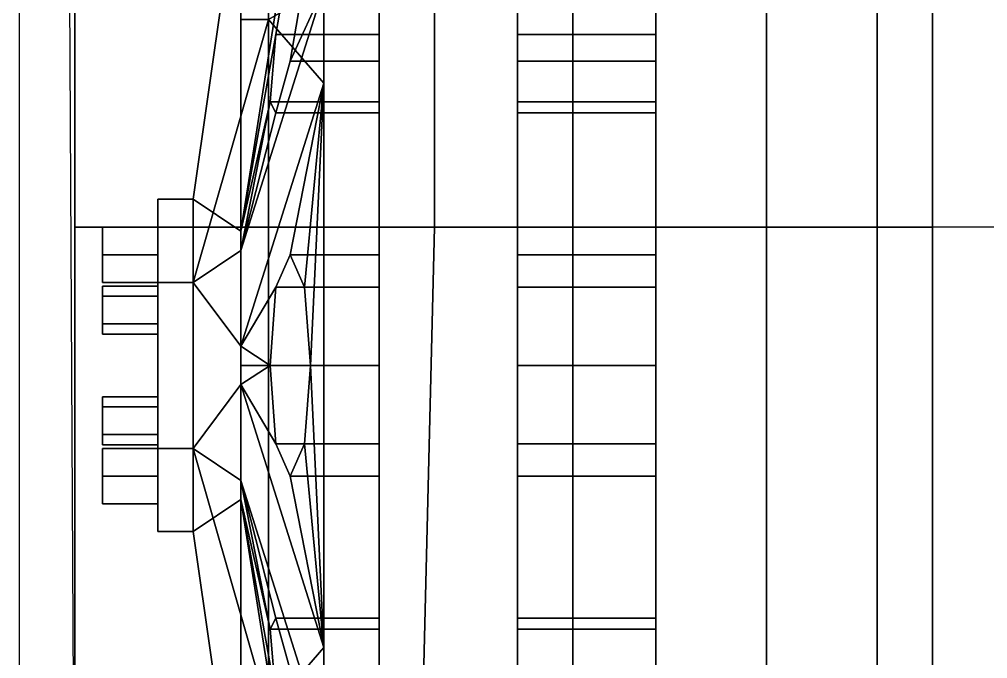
# Model space of a CAD drawing. Header units: millimetres. Extents: x -1 to 3, y -3 to 11.3.
# Drawn here: x -1.01 to -0.6601, y -2.1859 to -1.955 of the extents above; entities that cross this region are included whole.
import ezdxf

# ---------------------------------------------------------------- set-up
doc = ezdxf.new("R2010")
doc.units = ezdxf.units.MM
for name, color, linetype in [('hansa_tent', 3, 'Continuous'), ('mudguards2', 6, 'Continuous'), ('tent', 3, 'Continuous'), ('tracks', 3, 'Continuous'), ('wheels_inner', 2, 'Continuous')]:
    doc.layers.add(name, color=color, linetype=linetype)

msp = doc.modelspace()

# ---------------------------------------------------------------- linework, layer by layer
for points in [[(-0.9, 0.03, 0.78), (-0.9, -2.65, 0.78), (-0.9, -2.65, 1.7), (-0.9, 0.03, 1.7)], [(-0.7, -1.16, 1.7), (-0.9, 0.03, 1.7), (-0.9, -2.65, 1.7), (-0.7, -2.72, 1.7)], [(-0.29, -1.16, 1.34), (-0.7, -1.16, 1.34), (-0.7, -2.72, 1.34), (-0.29, -2.72, 1.34)], [(-0.7, -1.16, 1.34), (-0.7, -1.16, 1.7), (-0.7, -2.72, 1.7), (-0.7, -2.72, 1.34)]]:
    msp.add_3dface(points)
at = {"layer": 'hansa_tent'}
for points in [[(-0.86, -1.66, 2.09), (-0.86, -2.03, 2.09), (-0.86, -2.03, 1.7), (-0.86, -1.66, 1.7)], [(-0.81, -1.66, 2.17), (-0.81, -2.03, 2.17), (-0.86, -2.03, 2.09), (-0.86, -1.66, 2.09)], [(-0.74, -1.66, 2.19), (-0.74, -2.03, 2.19), (-0.81, -2.03, 2.17), (-0.81, -1.66, 2.17)], [(0.74, -1.66, 2.19), (0.74, -2.03, 2.19), (-0.74, -2.03, 2.19), (-0.74, -1.66, 2.19)], [(-0.87, -2.44, 2.11), (-0.86, -2.03, 2.09), (-0.86, -2.03, 1.7), (-0.87, -2.44, 1.7)], [(-0.81, -2.44, 2.2), (-0.81, -2.03, 2.17), (-0.86, -2.03, 2.09), (-0.87, -2.44, 2.11)], [(-0.74, -2.44, 2.23), (-0.74, -2.03, 2.19), (-0.81, -2.03, 2.17), (-0.81, -2.44, 2.2)], [(0.74, -2.44, 2.23), (0.74, -2.03, 2.19), (-0.74, -2.03, 2.19), (-0.74, -2.44, 2.23)]]:
    msp.add_3dface(points, dxfattribs=at)
at = {"layer": 'mudguards2'}
for points in [[(-0.99, 0.96, 0.91), (-1.01, 1.46, 1), (-0.99, -2.31, 1), (-0.99, -2.31, 0.91)], [(-1.01, 0.03, 1), (-0.9, 0.03, 1), (-0.9, -2.31, 1), (-1.01, -2.31, 1)]]:
    msp.add_3dface(points, dxfattribs=at)
at = {"layer": 'tent'}
for points in [[(-0.81, -1.66, 2.17), (-0.81, -2.03, 2.17), (-0.86, -2.03, 2.09), (-0.86, -1.66, 2.09)], [(-0.86, -1.66, 2.09), (-0.86, -2.03, 2.09), (-0.86, -2.03, 1.7), (-0.86, -1.66, 1.7)], [(-0.74, -1.66, 2.19), (-0.74, -2.03, 2.19), (-0.81, -2.03, 2.17), (-0.81, -1.66, 2.17)], [(0.74, -1.66, 2.19), (0.74, -2.03, 2.19), (-0.74, -2.03, 2.19), (-0.74, -1.66, 2.19)], [(-0.81, -2.44, 2.2), (-0.81, -2.03, 2.17), (-0.86, -2.03, 2.09), (-0.87, -2.44, 2.11)], [(-0.87, -2.44, 2.11), (-0.86, -2.03, 2.09), (-0.86, -2.03, 1.7), (-0.87, -2.44, 1.7)], [(-0.74, -2.44, 2.23), (-0.74, -2.03, 2.19), (-0.81, -2.03, 2.17), (-0.81, -2.44, 2.2)], [(0.74, -2.44, 2.23), (0.74, -2.03, 2.19), (-0.74, -2.03, 2.19), (-0.74, -2.44, 2.23)]]:
    msp.add_3dface(points, dxfattribs=at)
at = {"layer": 'tracks'}
for points in [[(-0.68, -2.03, 0.86), (-0.68, -0.85, 0.79), (-0.99, -0.85, 0.79), (-0.99, -2.03, 0.86)], [(-0.99, -2.03, 0.86), (-0.99, -0.85, 0.79), (-0.99, -0.85, 0.7), (-0.99, -2.03, 0.77)], [(-0.99, -2.03, 0.77), (-0.99, -0.85, 0.7), (-0.68, -0.85, 0.7), (-0.68, -2.03, 0.77)], [(-0.68, -0.85, 0.7), (-0.68, -0.85, 0.79), (-0.68, -2.03, 0.86), (-0.68, -2.03, 0.77)], [(-0.68, -1.58), (-0.68, -2.03, 0.07), (-0.99, -2.03, 0.07), (-0.99, -1.58)], [(-0.99, -1.58), (-0.99, -2.03, 0.07), (-0.99, -2.03, 0.15), (-0.99, -1.58, 0.08)], [(-0.99, -1.58, 0.08), (-0.99, -2.03, 0.15), (-0.68, -2.03, 0.15), (-0.68, -1.58, 0.08)], [(-0.68, -2.03, 0.15), (-0.68, -2.03, 0.07), (-0.68, -1.58), (-0.68, -1.58, 0.08)], [(-0.68, -2.03, 0.07), (-0.68, -2.3, 0.18), (-0.99, -2.3, 0.18), (-0.99, -2.03, 0.07)], [(-0.99, -2.03, 0.07), (-0.99, -2.3, 0.18), (-0.99, -2.25, 0.24), (-0.99, -2.03, 0.15)], [(-0.99, -2.03, 0.15), (-0.99, -2.25, 0.24), (-0.68, -2.25, 0.24), (-0.68, -2.03, 0.15)], [(-0.68, -2.29, 0.74), (-0.68, -2.03, 0.86), (-0.99, -2.03, 0.86), (-0.99, -2.29, 0.74)], [(-0.99, -2.29, 0.74), (-0.99, -2.03, 0.86), (-0.99, -2.03, 0.77), (-0.99, -2.25, 0.68)], [(-0.99, -2.25, 0.68), (-0.99, -2.03, 0.77), (-0.68, -2.03, 0.77), (-0.68, -2.25, 0.68)], [(-0.68, -2.25, 0.24), (-0.68, -2.3, 0.18), (-0.68, -2.03, 0.07), (-0.68, -2.03, 0.15)], [(-0.68, -2.03, 0.77), (-0.68, -2.03, 0.86), (-0.68, -2.29, 0.74), (-0.68, -2.25, 0.68)]]:
    msp.add_3dface(points, dxfattribs=at)
at = {"layer": 'wheels_inner'}
for points in [[(-0.93, -1.86787, 0.65213), (-0.93, -1.78, 0.44), (-0.93, -1.83, 0.44), (-0.93, -1.955, 0.65651)], [(-0.88, -2.19955, 0.47636), (-0.88, -2.19955, 0.47636), (-0.88, -1.78, 0.44), (-0.88, -1.96045, 0.47636)], [(-0.88, -2.38, 0.44), (-0.88, -2.38, 0.44), (-0.88, -1.78, 0.44), (-0.88, -2.19955, 0.47636)], [(-0.88, -1.78, 0.44), (-0.88, -1.78, 0.44), (-0.88, -2.38, 0.44), (-0.88, -1.96045, 0.40364)], [(-0.88, -1.9301, 0.48036), (-0.88, -1.96045, 0.47636), (-0.88, -1.78, 0.44)], [(-0.88, -1.78, 0.44), (-0.88, -1.78, 0.44), (-0.88, -1.96045, 0.40364), (-0.88, -1.9301, 0.39964)], [(-0.83, -2.19955, 0.40364), (-0.83, -2.19955, 0.40364), (-0.83, -1.78, 0.44), (-0.83, -1.96045, 0.40364)], [(-0.83, -2.38, 0.44), (-0.83, -2.38, 0.44), (-0.83, -1.78, 0.44), (-0.83, -2.19955, 0.40364)], [(-0.83, -1.78, 0.44), (-0.83, -1.78, 0.44), (-0.83, -2.38, 0.44), (-0.83, -1.96045, 0.47636)], [(-0.83, -1.9301, 0.39964), (-0.83, -1.96045, 0.40364), (-0.83, -1.78, 0.44)], [(-0.83, -1.78, 0.44), (-0.83, -1.78, 0.44), (-0.83, -1.96045, 0.47636), (-0.83, -1.9301, 0.48036)], [(-0.78, -1.78, 0.44), (-0.78, -1.78, 0.44), (-0.78, -2.38, 0.44), (-0.78, -1.96045, 0.40364)], [(-0.78, -2.38, 0.44), (-0.78, -2.38, 0.44), (-0.78, -1.78, 0.44), (-0.78, -2.19955, 0.47636)], [(-0.78, -2.19955, 0.47636), (-0.78, -2.19955, 0.47636), (-0.78, -1.78, 0.44), (-0.78, -1.96045, 0.47636)], [(-0.78, -1.78, 0.44), (-0.78, -1.78, 0.44), (-0.78, -1.96045, 0.40364), (-0.78, -1.9301, 0.39964)], [(-0.78, -1.9301, 0.48036), (-0.78, -1.96045, 0.47636), (-0.78, -1.78, 0.44)], [(-0.9, -1.84155, 0.46), (-0.92, -1.83, 0.44), (-0.94714, -2.02, 0.44), (-0.93, -2.03155, 0.46)], [(-0.92, -1.83, 0.44), (-0.9, -1.84155, 0.42), (-0.93, -2.03155, 0.42), (-0.94714, -2.02, 0.44)], [(-0.92, -1.955, 0.22349), (-0.92, -1.83, 0.44), (-0.93, -1.83, 0.44), (-0.93, -1.955, 0.22349)], [(-0.92, -1.83, 0.44), (-0.92, -1.955, 0.65651), (-0.93, -1.955, 0.65651), (-0.93, -1.83, 0.44)], [(-0.9, -1.94345, 0.24349), (-0.9, -1.84155, 0.42), (-0.92, -1.83, 0.44), (-0.92, -1.955, 0.22349)], [(-0.9, -1.84155, 0.46), (-0.9, -1.94345, 0.63651), (-0.92, -1.955, 0.65651), (-0.92, -1.83, 0.44)], [(-0.91213, -1.9301, 0.48036), (-0.9, -1.84155, 0.46), (-0.93, -2.03155, 0.46), (-0.91728, -1.96045, 0.47636)], [(-0.9, -1.84155, 0.42), (-0.91213, -1.9301, 0.39964), (-0.91728, -1.96045, 0.40364), (-0.93, -2.03155, 0.42)], [(-0.88, -1.86787, 0.22787), (-0.88, -2.08, 0.14), (-0.93, -2.08, 0.14), (-0.93, -1.86787, 0.22787)], [(-0.93, -2.08, 0.14), (-0.93, -1.955, 0.22349), (-0.93, -1.86787, 0.22787)], [(-0.88, -2.08, 0.74), (-0.88, -1.86787, 0.65213), (-0.93, -1.86787, 0.65213), (-0.93, -2.08, 0.74)], [(-0.93, -2.08, 0.74), (-0.93, -1.86787, 0.65213), (-0.93, -1.955, 0.65651)], [(-0.88, -1.9701, 0.33036), (-0.88, -2.05172, 0.26172), (-0.88, -2.08, 0.14), (-0.88, -1.86787, 0.22787)], [(-0.88, -1.93974, 0.32636), (-0.88, -1.9701, 0.33036), (-0.88, -1.86787, 0.22787)], [(-0.88, -2.08, 0.63), (-0.88, -2.05172, 0.61828), (-0.88, -1.86787, 0.65213), (-0.88, -2.08, 0.74)], [(-0.88, -2.05172, 0.61828), (-0.88, -2.04, 0.59), (-0.88, -1.9701, 0.54964), (-0.88, -1.86787, 0.65213)], [(-0.88, -1.9701, 0.54964), (-0.88, -1.9701, 0.54964), (-0.88, -1.93974, 0.55364), (-0.88, -1.86787, 0.65213)], [(-0.83, -2.08, 0.25), (-0.83, -2.05172, 0.26172), (-0.83, -1.86787, 0.22787), (-0.83, -2.08, 0.14)], [(-0.83, -2.05172, 0.26172), (-0.83, -2.04, 0.29), (-0.83, -1.9701, 0.33036), (-0.83, -1.86787, 0.22787)], [(-0.83, -2.08, 0.14), (-0.83, -1.86787, 0.22787), (-0.78, -1.86787, 0.22787), (-0.78, -2.08, 0.14)], [(-0.83, -1.9701, 0.33036), (-0.83, -1.9701, 0.33036), (-0.83, -1.93974, 0.32636), (-0.83, -1.86787, 0.22787)], [(-0.83, -1.9701, 0.54964), (-0.83, -2.05172, 0.61828), (-0.83, -2.08, 0.74), (-0.83, -1.86787, 0.65213)], [(-0.83, -1.86787, 0.65213), (-0.83, -2.08, 0.74), (-0.78, -2.08, 0.74), (-0.78, -1.86787, 0.65213)], [(-0.83, -1.93974, 0.55364), (-0.83, -1.9701, 0.54964), (-0.83, -1.86787, 0.65213)], [(-0.78, -1.93974, 0.32636), (-0.78, -1.9701, 0.33036), (-0.78, -1.86787, 0.22787)], [(-0.78, -1.9701, 0.33036), (-0.78, -2.05172, 0.26172), (-0.78, -2.08, 0.14), (-0.78, -1.86787, 0.22787)], [(-0.78, -1.9701, 0.54964), (-0.78, -1.9701, 0.54964), (-0.78, -1.93974, 0.55364), (-0.78, -1.86787, 0.65213)], [(-0.78, -2.05172, 0.61828), (-0.78, -2.04, 0.59), (-0.78, -1.9701, 0.54964), (-0.78, -1.86787, 0.65213)], [(-0.78, -2.08, 0.63), (-0.78, -2.05172, 0.61828), (-0.78, -1.86787, 0.65213), (-0.78, -2.08, 0.74)], [(-0.88, -1.9301, 0.39964), (-0.88, -1.96045, 0.40364), (-0.91728, -1.96045, 0.40364), (-0.91213, -1.9301, 0.39964)], [(-0.88, -1.96045, 0.47636), (-0.88, -1.9301, 0.48036), (-0.91213, -1.9301, 0.48036), (-0.91728, -1.96045, 0.47636)], [(-0.83, -1.96045, 0.40364), (-0.83, -1.9301, 0.39964), (-0.78, -1.9301, 0.39964), (-0.78, -1.96045, 0.40364)], [(-0.83, -1.9301, 0.48036), (-0.83, -1.96045, 0.47636), (-0.78, -1.96045, 0.47636), (-0.78, -1.9301, 0.48036)], [(-0.88, -1.9701, 0.33036), (-0.88, -1.93974, 0.32636), (-0.90697, -1.93974, 0.32636), (-0.91213, -1.9701, 0.33036)], [(-0.90697, -1.93974, 0.32636), (-0.90697, -1.93974, 0.32636), (-0.9, -1.94345, 0.24349), (-0.91213, -1.9701, 0.33036)], [(-0.88, -1.93974, 0.55364), (-0.88, -1.9701, 0.54964), (-0.91213, -1.9701, 0.54964), (-0.90697, -1.93974, 0.55364)], [(-0.9, -1.94345, 0.63651), (-0.9, -1.94345, 0.63651), (-0.90697, -1.93974, 0.55364), (-0.91213, -1.9701, 0.54964)], [(-0.83, -1.93974, 0.32636), (-0.83, -1.9701, 0.33036), (-0.78, -1.9701, 0.33036), (-0.78, -1.93974, 0.32636)], [(-0.83, -1.9701, 0.54964), (-0.83, -1.93974, 0.55364), (-0.78, -1.93974, 0.55364), (-0.78, -1.9701, 0.54964)], [(-0.9, -1.94345, 0.24349), (-0.92, -1.955, 0.22349), (-0.94714, -2.05, 0.38804), (-0.93, -2.03845, 0.40804)], [(-0.92, -1.955, 0.65651), (-0.9, -1.94345, 0.63651), (-0.93, -2.03845, 0.47196), (-0.94714, -2.05, 0.49196)], [(-0.91213, -1.9701, 0.33036), (-0.9, -1.94345, 0.24349), (-0.93, -2.03845, 0.40804), (-0.91728, -1.98873, 0.35465)], [(-0.9, -1.94345, 0.63651), (-0.91213, -1.9701, 0.54964), (-0.91728, -1.98873, 0.52535), (-0.93, -2.03845, 0.47196)], [(-0.92, -1.955, 0.22349), (-0.9, -1.97809, 0.22349), (-0.93, -2.07309, 0.38804), (-0.94714, -2.05, 0.38804)], [(-0.9, -1.97809, 0.65651), (-0.92, -1.955, 0.65651), (-0.94714, -2.05, 0.49196), (-0.93, -2.07309, 0.49196)], [(-0.92, -1.955, 0.65651), (-0.92, -2.205, 0.65651), (-0.93, -2.205, 0.65651), (-0.93, -1.955, 0.65651)], [(-0.93, -2.08, 0.74), (-0.93, -1.955, 0.65651), (-0.93, -2.205, 0.65651)], [(-0.92, -2.205, 0.22349), (-0.92, -1.955, 0.22349), (-0.93, -1.955, 0.22349), (-0.93, -2.205, 0.22349)], [(-0.93, -2.08, 0.14), (-0.93, -2.205, 0.22349), (-0.93, -1.955, 0.22349)], [(-0.9, -1.97809, 0.65651), (-0.9, -2.18191, 0.65651), (-0.92, -2.205, 0.65651), (-0.92, -1.955, 0.65651)], [(-0.9, -2.18191, 0.22349), (-0.9, -1.97809, 0.22349), (-0.92, -1.955, 0.22349), (-0.92, -2.205, 0.22349)], [(-0.91728, -1.96045, 0.47636), (-0.91728, -1.96045, 0.47636), (-0.93, -2.03155, 0.46), (-0.91942, -1.98474, 0.495)], [(-0.91728, -1.96045, 0.40364), (-0.91728, -1.96045, 0.40364), (-0.91942, -1.98474, 0.385), (-0.93, -2.03155, 0.42)], [(-0.88, -1.96045, 0.40364), (-0.88, -1.98474, 0.385), (-0.91942, -1.98474, 0.385), (-0.91728, -1.96045, 0.40364)], [(-0.88, -1.98474, 0.495), (-0.88, -1.96045, 0.47636), (-0.91728, -1.96045, 0.47636), (-0.91942, -1.98474, 0.495)], [(-0.88, -2.19955, 0.47636), (-0.88, -2.19955, 0.47636), (-0.88, -1.96045, 0.47636), (-0.88, -1.98474, 0.495)], [(-0.88, -1.96045, 0.40364), (-0.88, -1.96045, 0.40364), (-0.88, -2.38, 0.44), (-0.88, -2.19955, 0.40364)], [(-0.88, -1.96045, 0.40364), (-0.88, -1.96045, 0.40364), (-0.88, -2.19955, 0.40364), (-0.88, -2.17526, 0.385)], [(-0.88, -2.10828, 0.31828), (-0.88, -1.96045, 0.40364), (-0.88, -2.17526, 0.385), (-0.88, -2.17127, 0.35465)], [(-0.88, -1.96045, 0.40364), (-0.88, -2.10828, 0.31828), (-0.88, -2.08, 0.33), (-0.88, -1.98474, 0.385)], [(-0.83, -2.19955, 0.40364), (-0.83, -2.19955, 0.40364), (-0.83, -1.96045, 0.40364), (-0.83, -1.98474, 0.385)], [(-0.83, -1.96045, 0.47636), (-0.83, -1.96045, 0.47636), (-0.83, -2.38, 0.44), (-0.83, -2.19955, 0.47636)], [(-0.83, -1.96045, 0.47636), (-0.83, -1.96045, 0.47636), (-0.83, -2.19955, 0.47636), (-0.83, -2.17526, 0.495)], [(-0.83, -2.10828, 0.56172), (-0.83, -1.96045, 0.47636), (-0.83, -2.17526, 0.495), (-0.83, -2.17127, 0.52535)], [(-0.83, -1.98474, 0.385), (-0.83, -1.96045, 0.40364), (-0.78, -1.96045, 0.40364), (-0.78, -1.98474, 0.385)], [(-0.83, -1.96045, 0.47636), (-0.83, -1.98474, 0.495), (-0.78, -1.98474, 0.495), (-0.78, -1.96045, 0.47636)], [(-0.83, -1.96045, 0.47636), (-0.83, -2.10828, 0.56172), (-0.83, -2.08, 0.55), (-0.83, -1.98474, 0.495)], [(-0.78, -1.96045, 0.40364), (-0.78, -1.96045, 0.40364), (-0.78, -2.19955, 0.40364), (-0.78, -2.17526, 0.385)], [(-0.78, -1.96045, 0.40364), (-0.78, -1.96045, 0.40364), (-0.78, -2.38, 0.44), (-0.78, -2.19955, 0.40364)], [(-0.78, -2.19955, 0.47636), (-0.78, -2.19955, 0.47636), (-0.78, -1.96045, 0.47636), (-0.78, -1.98474, 0.495)], [(-0.78, -2.10828, 0.31828), (-0.78, -1.96045, 0.40364), (-0.78, -2.17526, 0.385), (-0.78, -2.17127, 0.35465)], [(-0.78, -1.96045, 0.40364), (-0.78, -2.10828, 0.31828), (-0.78, -2.08, 0.33), (-0.78, -1.98474, 0.385)], [(-0.88, -1.98873, 0.35465), (-0.88, -1.9701, 0.33036), (-0.91213, -1.9701, 0.33036), (-0.91728, -1.98873, 0.35465)], [(-0.88, -1.9701, 0.54964), (-0.88, -1.98873, 0.52535), (-0.91728, -1.98873, 0.52535), (-0.91213, -1.9701, 0.54964)], [(-0.88, -1.98873, 0.35465), (-0.88, -2.04, 0.29), (-0.88, -2.05172, 0.26172), (-0.88, -1.9701, 0.33036)], [(-0.88, -2.04, 0.59), (-0.88, -2.05172, 0.56172), (-0.88, -1.98873, 0.52535), (-0.88, -1.9701, 0.54964)], [(-0.83, -1.9701, 0.33036), (-0.83, -1.98873, 0.35465), (-0.78, -1.98873, 0.35465), (-0.78, -1.9701, 0.33036)], [(-0.83, -2.04, 0.29), (-0.83, -2.05172, 0.31828), (-0.83, -1.98873, 0.35465), (-0.83, -1.9701, 0.33036)], [(-0.83, -1.98873, 0.52535), (-0.83, -1.9701, 0.54964), (-0.78, -1.9701, 0.54964), (-0.78, -1.98873, 0.52535)], [(-0.83, -1.98873, 0.52535), (-0.83, -2.04, 0.59), (-0.83, -2.05172, 0.61828), (-0.83, -1.9701, 0.54964)], [(-0.78, -1.98873, 0.35465), (-0.78, -2.04, 0.29), (-0.78, -2.05172, 0.26172), (-0.78, -1.9701, 0.33036)], [(-0.78, -2.04, 0.59), (-0.78, -2.05172, 0.56172), (-0.78, -1.98873, 0.52535), (-0.78, -1.9701, 0.54964)], [(-0.9, -1.97809, 0.22349), (-0.91213, -2.04, 0.29), (-0.91728, -2.05172, 0.31828), (-0.93, -2.07309, 0.38804)], [(-0.91213, -2.04, 0.59), (-0.9, -1.97809, 0.65651), (-0.93, -2.07309, 0.49196), (-0.91728, -2.05172, 0.56172)], [(-0.9, -1.97809, 0.22349), (-0.9, -1.97809, 0.22349), (-0.90697, -2.05172, 0.26172), (-0.91213, -2.04, 0.29)], [(-0.90697, -2.05172, 0.61828), (-0.90697, -2.05172, 0.61828), (-0.9, -1.97809, 0.65651), (-0.91213, -2.04, 0.59)], [(-0.9, -1.97809, 0.22349), (-0.9, -1.97809, 0.22349), (-0.90483, -2.08, 0.25), (-0.90697, -2.05172, 0.26172)], [(-0.90483, -2.08, 0.63), (-0.90483, -2.08, 0.63), (-0.9, -1.97809, 0.65651), (-0.90697, -2.05172, 0.61828)], [(-0.9, -2.18191, 0.65651), (-0.9, -2.18191, 0.65651), (-0.9, -1.97809, 0.65651), (-0.90483, -2.08, 0.63)], [(-0.9, -1.97809, 0.22349), (-0.9, -1.97809, 0.22349), (-0.9, -2.18191, 0.22349), (-0.90483, -2.08, 0.25)], [(-0.91728, -1.98873, 0.35465), (-0.91728, -1.98873, 0.35465), (-0.93, -2.03845, 0.40804), (-0.91942, -1.98474, 0.385)], [(-0.91728, -1.98873, 0.52535), (-0.91728, -1.98873, 0.52535), (-0.91942, -1.98474, 0.495), (-0.93, -2.03845, 0.47196)], [(-0.91942, -1.98474, 0.495), (-0.91942, -1.98474, 0.495), (-0.93, -2.03155, 0.46), (-0.93, -2.03845, 0.47196)], [(-0.91942, -1.98474, 0.385), (-0.91942, -1.98474, 0.385), (-0.93, -2.03845, 0.40804), (-0.93, -2.03155, 0.42)], [(-0.88, -1.98474, 0.385), (-0.88, -1.98873, 0.35465), (-0.91728, -1.98873, 0.35465), (-0.91942, -1.98474, 0.385)], [(-0.88, -1.98873, 0.52535), (-0.88, -1.98474, 0.495), (-0.91942, -1.98474, 0.495), (-0.91728, -1.98873, 0.52535)], [(-0.88, -2.05172, 0.56172), (-0.88, -2.19955, 0.47636), (-0.88, -1.98474, 0.495), (-0.88, -1.98873, 0.52535)], [(-0.88, -1.98474, 0.385), (-0.88, -2.08, 0.33), (-0.88, -2.05172, 0.31828), (-0.88, -1.98474, 0.385)], [(-0.88, -1.98474, 0.385), (-0.88, -2.05172, 0.31828), (-0.88, -2.04, 0.29), (-0.88, -1.98873, 0.35465)], [(-0.83, -2.05172, 0.31828), (-0.83, -2.19955, 0.40364), (-0.83, -1.98474, 0.385), (-0.83, -1.98873, 0.35465)], [(-0.83, -1.98873, 0.35465), (-0.83, -1.98474, 0.385), (-0.78, -1.98474, 0.385), (-0.78, -1.98873, 0.35465)], [(-0.83, -1.98474, 0.495), (-0.83, -1.98873, 0.52535), (-0.78, -1.98873, 0.52535), (-0.78, -1.98474, 0.495)], [(-0.83, -1.98474, 0.495), (-0.83, -2.08, 0.55), (-0.83, -2.05172, 0.56172), (-0.83, -1.98474, 0.495)], [(-0.83, -1.98474, 0.495), (-0.83, -2.05172, 0.56172), (-0.83, -2.04, 0.59), (-0.83, -1.98873, 0.52535)], [(-0.78, -2.05172, 0.56172), (-0.78, -2.19955, 0.47636), (-0.78, -1.98474, 0.495), (-0.78, -1.98873, 0.52535)], [(-0.78, -1.98474, 0.385), (-0.78, -2.05172, 0.31828), (-0.78, -2.04, 0.29), (-0.78, -1.98873, 0.35465)], [(-0.78, -1.98474, 0.385), (-0.78, -2.08, 0.33), (-0.78, -2.05172, 0.31828), (-0.78, -1.98474, 0.385)], [(-0.94714, -2.05, 0.49196), (-0.94714, -2.02, 0.44), (-0.96, -2.02, 0.44), (-0.96, -2.05, 0.49196)], [(-0.94714, -2.02, 0.44), (-0.94714, -2.05, 0.38804), (-0.96, -2.05, 0.38804), (-0.96, -2.02, 0.44)], [(-0.96, -2.05, 0.49196), (-0.96, -2.02, 0.44), (-0.96, -2.03, 0.44), (-0.96, -2.055, 0.4833)], [(-0.96, -2.02, 0.44), (-0.96, -2.05, 0.38804), (-0.96, -2.055, 0.3967), (-0.96, -2.03, 0.44)], [(-0.93, -2.03845, 0.47196), (-0.93, -2.03155, 0.46), (-0.94714, -2.02, 0.44), (-0.94714, -2.05, 0.49196)], [(-0.93, -2.03155, 0.42), (-0.93, -2.03845, 0.40804), (-0.94714, -2.05, 0.38804), (-0.94714, -2.02, 0.44)], [(-0.96, -2.04, 0.45), (-0.96, -2.03, 0.44), (-0.98, -2.03, 0.44), (-0.98, -2.04, 0.45)], [(-0.96, -2.03, 0.44), (-0.96, -2.04, 0.43), (-0.98, -2.04, 0.43), (-0.98, -2.03, 0.44)], [(-0.98, -2.04, 0.43), (-0.98, -2.05, 0.44), (-0.98, -2.04, 0.45), (-0.98, -2.03, 0.44)], [(-0.96, -2.055, 0.4833), (-0.96, -2.03, 0.44), (-0.96, -2.04, 0.45), (-0.96, -2.05134, 0.46964)], [(-0.96, -2.03, 0.44), (-0.96, -2.055, 0.3967), (-0.96, -2.05134, 0.41036), (-0.96, -2.04, 0.43)], [(-0.96, -2.05, 0.44), (-0.96, -2.04, 0.45), (-0.98, -2.04, 0.45), (-0.98, -2.05, 0.44)], [(-0.96, -2.04, 0.43), (-0.96, -2.05, 0.44), (-0.98, -2.05, 0.44), (-0.98, -2.04, 0.43)], [(-0.96, -2.05134, 0.46964), (-0.96, -2.04, 0.45), (-0.96, -2.05, 0.44), (-0.96, -2.065, 0.46598)], [(-0.96, -2.04, 0.43), (-0.96, -2.05134, 0.41036), (-0.96, -2.065, 0.41402), (-0.96, -2.05, 0.44)], [(-0.88, -2.04, 0.29), (-0.88, -2.05172, 0.31828), (-0.91728, -2.05172, 0.31828), (-0.91213, -2.04, 0.29)], [(-0.88, -2.05172, 0.56172), (-0.88, -2.04, 0.59), (-0.91213, -2.04, 0.59), (-0.91728, -2.05172, 0.56172)], [(-0.88, -2.05172, 0.26172), (-0.88, -2.04, 0.29), (-0.91213, -2.04, 0.29), (-0.90697, -2.05172, 0.26172)], [(-0.88, -2.04, 0.59), (-0.88, -2.05172, 0.61828), (-0.90697, -2.05172, 0.61828), (-0.91213, -2.04, 0.59)], [(-0.83, -2.05172, 0.31828), (-0.83, -2.04, 0.29), (-0.78, -2.04, 0.29), (-0.78, -2.05172, 0.31828)], [(-0.83, -2.04, 0.29), (-0.83, -2.05172, 0.26172), (-0.78, -2.05172, 0.26172), (-0.78, -2.04, 0.29)], [(-0.83, -2.04, 0.59), (-0.83, -2.05172, 0.56172), (-0.78, -2.05172, 0.56172), (-0.78, -2.04, 0.59)], [(-0.83, -2.05172, 0.61828), (-0.83, -2.04, 0.59), (-0.78, -2.04, 0.59), (-0.78, -2.05172, 0.61828)], [(-0.94714, -2.05, 0.38804), (-0.94714, -2.11, 0.38804), (-0.96, -2.11, 0.38804), (-0.96, -2.05, 0.38804)], [(-0.94714, -2.11, 0.49196), (-0.94714, -2.05, 0.49196), (-0.96, -2.05, 0.49196), (-0.96, -2.11, 0.49196)], [(-0.96, -2.11, 0.49196), (-0.96, -2.05, 0.49196), (-0.96, -2.055, 0.4833), (-0.96, -2.105, 0.4833)], [(-0.96, -2.05, 0.38804), (-0.96, -2.11, 0.38804), (-0.96, -2.105, 0.3967), (-0.96, -2.055, 0.3967)], [(-0.96, -2.095, 0.46598), (-0.96, -2.065, 0.46598), (-0.96, -2.05, 0.44), (-0.96, -2.11, 0.44)], [(-0.96, -2.11, 0.44), (-0.96, -2.05, 0.44), (-0.96, -2.065, 0.41402), (-0.96, -2.095, 0.41402)], [(-0.93, -2.07309, 0.38804), (-0.93, -2.08691, 0.38804), (-0.94714, -2.11, 0.38804), (-0.94714, -2.05, 0.38804)], [(-0.93, -2.08691, 0.49196), (-0.93, -2.07309, 0.49196), (-0.94714, -2.05, 0.49196), (-0.94714, -2.11, 0.49196)], [(-0.98, -2.06866, 0.40036), (-0.98, -2.065, 0.41402), (-0.98, -2.05134, 0.41036), (-0.98, -2.055, 0.3967)], [(-0.96, -2.05134, 0.41036), (-0.96, -2.055, 0.3967), (-0.98, -2.055, 0.3967), (-0.98, -2.05134, 0.41036)], [(-0.96, -2.065, 0.41402), (-0.96, -2.05134, 0.41036), (-0.98, -2.05134, 0.41036), (-0.98, -2.065, 0.41402)], [(-0.98, -2.05134, 0.46964), (-0.98, -2.065, 0.46598), (-0.98, -2.06866, 0.47964), (-0.98, -2.055, 0.4833)], [(-0.96, -2.05134, 0.46964), (-0.96, -2.065, 0.46598), (-0.98, -2.065, 0.46598), (-0.98, -2.05134, 0.46964)], [(-0.96, -2.055, 0.4833), (-0.96, -2.05134, 0.46964), (-0.98, -2.05134, 0.46964), (-0.98, -2.055, 0.4833)], [(-0.91728, -2.05172, 0.31828), (-0.91728, -2.05172, 0.31828), (-0.91942, -2.08, 0.33), (-0.93, -2.07309, 0.38804)], [(-0.91728, -2.05172, 0.56172), (-0.91728, -2.05172, 0.56172), (-0.93, -2.07309, 0.49196), (-0.91942, -2.08, 0.55)], [(-0.88, -2.05172, 0.31828), (-0.88, -2.08, 0.33), (-0.91942, -2.08, 0.33), (-0.91728, -2.05172, 0.31828)], [(-0.88, -2.08, 0.55), (-0.88, -2.05172, 0.56172), (-0.91728, -2.05172, 0.56172), (-0.91942, -2.08, 0.55)], [(-0.88, -2.08, 0.25), (-0.88, -2.05172, 0.26172), (-0.90697, -2.05172, 0.26172), (-0.90483, -2.08, 0.25)], [(-0.88, -2.05172, 0.61828), (-0.88, -2.08, 0.63), (-0.90483, -2.08, 0.63), (-0.90697, -2.05172, 0.61828)], [(-0.88, -2.19955, 0.47636), (-0.88, -2.05172, 0.56172), (-0.88, -2.08, 0.55), (-0.88, -2.17526, 0.495)], [(-0.88, -2.05172, 0.26172), (-0.88, -2.08, 0.25), (-0.88, -2.08, 0.14)], [(-0.83, -2.19955, 0.40364), (-0.83, -2.05172, 0.31828), (-0.83, -2.08, 0.33), (-0.83, -2.17526, 0.385)], [(-0.83, -2.08, 0.33), (-0.83, -2.05172, 0.31828), (-0.78, -2.05172, 0.31828), (-0.78, -2.08, 0.33)], [(-0.83, -2.05172, 0.26172), (-0.83, -2.08, 0.25), (-0.78, -2.08, 0.25), (-0.78, -2.05172, 0.26172)], [(-0.83, -2.05172, 0.56172), (-0.83, -2.08, 0.55), (-0.78, -2.08, 0.55), (-0.78, -2.05172, 0.56172)], [(-0.83, -2.08, 0.63), (-0.83, -2.05172, 0.61828), (-0.78, -2.05172, 0.61828), (-0.78, -2.08, 0.63)], [(-0.83, -2.05172, 0.61828), (-0.83, -2.08, 0.63), (-0.83, -2.08, 0.74)], [(-0.78, -2.19955, 0.47636), (-0.78, -2.05172, 0.56172), (-0.78, -2.08, 0.55), (-0.78, -2.17526, 0.495)], [(-0.78, -2.05172, 0.26172), (-0.78, -2.08, 0.25), (-0.78, -2.08, 0.14)], [(-0.96, -2.055, 0.3967), (-0.96, -2.06866, 0.40036), (-0.98, -2.06866, 0.40036), (-0.98, -2.055, 0.3967)], [(-0.96, -2.06866, 0.47964), (-0.96, -2.055, 0.4833), (-0.98, -2.055, 0.4833), (-0.98, -2.06866, 0.47964)], [(-0.96, -2.105, 0.4833), (-0.96, -2.055, 0.4833), (-0.96, -2.06866, 0.47964), (-0.96, -2.09134, 0.47964)], [(-0.96, -2.055, 0.3967), (-0.96, -2.105, 0.3967), (-0.96, -2.09134, 0.40036), (-0.96, -2.06866, 0.40036)], [(-0.96, -2.06866, 0.40036), (-0.96, -2.065, 0.41402), (-0.98, -2.065, 0.41402), (-0.98, -2.06866, 0.40036)], [(-0.96, -2.065, 0.46598), (-0.96, -2.06866, 0.47964), (-0.98, -2.06866, 0.47964), (-0.98, -2.065, 0.46598)], [(-0.96, -2.09134, 0.47964), (-0.96, -2.06866, 0.47964), (-0.96, -2.065, 0.46598), (-0.96, -2.095, 0.46598)], [(-0.96, -2.06866, 0.40036), (-0.96, -2.09134, 0.40036), (-0.96, -2.095, 0.41402), (-0.96, -2.065, 0.41402)], [(-0.91942, -2.08, 0.33), (-0.91942, -2.08, 0.33), (-0.93, -2.08691, 0.38804), (-0.93, -2.07309, 0.38804)], [(-0.91942, -2.08, 0.55), (-0.91942, -2.08, 0.55), (-0.93, -2.07309, 0.49196), (-0.93, -2.08691, 0.49196)], [(-0.88, -2.29213, 0.65213), (-0.88, -2.08, 0.74), (-0.93, -2.08, 0.74), (-0.93, -2.29213, 0.65213)], [(-0.93, -2.08, 0.74), (-0.93, -2.205, 0.65651), (-0.93, -2.29213, 0.65213)], [(-0.88, -2.08, 0.14), (-0.88, -2.29213, 0.22787), (-0.93, -2.29213, 0.22787), (-0.93, -2.08, 0.14)], [(-0.93, -2.08, 0.14), (-0.93, -2.29213, 0.22787), (-0.93, -2.205, 0.22349)], [(-0.91728, -2.10828, 0.31828), (-0.91728, -2.10828, 0.31828), (-0.93, -2.08691, 0.38804), (-0.91942, -2.08, 0.33)], [(-0.91728, -2.10828, 0.56172), (-0.91728, -2.10828, 0.56172), (-0.91942, -2.08, 0.55), (-0.93, -2.08691, 0.49196)], [(-0.88, -2.08, 0.33), (-0.88, -2.10828, 0.31828), (-0.91728, -2.10828, 0.31828), (-0.91942, -2.08, 0.33)], [(-0.88, -2.10828, 0.56172), (-0.88, -2.08, 0.55), (-0.91942, -2.08, 0.55), (-0.91728, -2.10828, 0.56172)], [(-0.9, -2.18191, 0.65651), (-0.9, -2.18191, 0.65651), (-0.90483, -2.08, 0.63), (-0.90697, -2.10828, 0.61828)], [(-0.90483, -2.08, 0.25), (-0.90483, -2.08, 0.25), (-0.9, -2.18191, 0.22349), (-0.90697, -2.10828, 0.26172)], [(-0.88, -2.10828, 0.26172), (-0.88, -2.08, 0.25), (-0.90483, -2.08, 0.25), (-0.90697, -2.10828, 0.26172)], [(-0.88, -2.08, 0.63), (-0.88, -2.10828, 0.61828), (-0.90697, -2.10828, 0.61828), (-0.90483, -2.08, 0.63)], [(-0.88, -2.1899, 0.54964), (-0.88, -2.10828, 0.61828), (-0.88, -2.08, 0.74), (-0.88, -2.29213, 0.65213)], [(-0.88, -2.17526, 0.495), (-0.88, -2.08, 0.55), (-0.88, -2.10828, 0.56172), (-0.88, -2.17526, 0.495)], [(-0.88, -2.08, 0.25), (-0.88, -2.10828, 0.26172), (-0.88, -2.29213, 0.22787), (-0.88, -2.08, 0.14)], [(-0.88, -2.10828, 0.61828), (-0.88, -2.08, 0.63), (-0.88, -2.08, 0.74)], [(-0.83, -2.08, 0.63), (-0.83, -2.10828, 0.61828), (-0.83, -2.29213, 0.65213), (-0.83, -2.08, 0.74)], [(-0.83, -2.08, 0.74), (-0.83, -2.29213, 0.65213), (-0.78, -2.29213, 0.65213), (-0.78, -2.08, 0.74)], [(-0.83, -2.1899, 0.33036), (-0.83, -2.10828, 0.26172), (-0.83, -2.08, 0.14), (-0.83, -2.29213, 0.22787)], [(-0.83, -2.29213, 0.22787), (-0.83, -2.08, 0.14), (-0.78, -2.08, 0.14), (-0.78, -2.29213, 0.22787)], [(-0.83, -2.17526, 0.385), (-0.83, -2.08, 0.33), (-0.83, -2.10828, 0.31828), (-0.83, -2.17526, 0.385)], [(-0.83, -2.08, 0.25), (-0.83, -2.10828, 0.26172), (-0.78, -2.10828, 0.26172), (-0.78, -2.08, 0.25)], [(-0.83, -2.10828, 0.31828), (-0.83, -2.08, 0.33), (-0.78, -2.08, 0.33), (-0.78, -2.10828, 0.31828)], [(-0.83, -2.10828, 0.26172), (-0.83, -2.08, 0.25), (-0.83, -2.08, 0.14)], [(-0.83, -2.10828, 0.61828), (-0.83, -2.08, 0.63), (-0.78, -2.08, 0.63), (-0.78, -2.10828, 0.61828)], [(-0.83, -2.08, 0.55), (-0.83, -2.10828, 0.56172), (-0.78, -2.10828, 0.56172), (-0.78, -2.08, 0.55)], [(-0.78, -2.17526, 0.495), (-0.78, -2.08, 0.55), (-0.78, -2.10828, 0.56172), (-0.78, -2.17526, 0.495)], [(-0.78, -2.1899, 0.54964), (-0.78, -2.10828, 0.61828), (-0.78, -2.08, 0.74), (-0.78, -2.29213, 0.65213)], [(-0.78, -2.08, 0.25), (-0.78, -2.10828, 0.26172), (-0.78, -2.29213, 0.22787), (-0.78, -2.08, 0.14)], [(-0.78, -2.10828, 0.61828), (-0.78, -2.08, 0.63), (-0.78, -2.08, 0.74)], [(-0.92, -2.205, 0.65651), (-0.9, -2.18191, 0.65651), (-0.93, -2.08691, 0.49196), (-0.94714, -2.11, 0.49196)], [(-0.9, -2.18191, 0.22349), (-0.92, -2.205, 0.22349), (-0.94714, -2.11, 0.38804), (-0.93, -2.08691, 0.38804)], [(-0.9, -2.18191, 0.65651), (-0.91213, -2.12, 0.59), (-0.91728, -2.10828, 0.56172), (-0.93, -2.08691, 0.49196)], [(-0.91213, -2.12, 0.29), (-0.9, -2.18191, 0.22349), (-0.93, -2.08691, 0.38804), (-0.91728, -2.10828, 0.31828)], [(-0.98, -2.10866, 0.41036), (-0.98, -2.095, 0.41402), (-0.98, -2.09134, 0.40036), (-0.98, -2.105, 0.3967)], [(-0.96, -2.09134, 0.40036), (-0.96, -2.105, 0.3967), (-0.98, -2.105, 0.3967), (-0.98, -2.09134, 0.40036)], [(-0.96, -2.095, 0.41402), (-0.96, -2.09134, 0.40036), (-0.98, -2.09134, 0.40036), (-0.98, -2.095, 0.41402)], [(-0.98, -2.09134, 0.47964), (-0.98, -2.095, 0.46598), (-0.98, -2.10866, 0.46964), (-0.98, -2.105, 0.4833)], [(-0.96, -2.09134, 0.47964), (-0.96, -2.095, 0.46598), (-0.98, -2.095, 0.46598), (-0.98, -2.09134, 0.47964)], [(-0.96, -2.105, 0.4833), (-0.96, -2.09134, 0.47964), (-0.98, -2.09134, 0.47964), (-0.98, -2.105, 0.4833)], [(-0.96, -2.10866, 0.41036), (-0.96, -2.095, 0.41402), (-0.98, -2.095, 0.41402), (-0.98, -2.10866, 0.41036)], [(-0.96, -2.095, 0.46598), (-0.96, -2.10866, 0.46964), (-0.98, -2.10866, 0.46964), (-0.98, -2.095, 0.46598)], [(-0.96, -2.10866, 0.41036), (-0.96, -2.12, 0.43), (-0.96, -2.11, 0.44), (-0.96, -2.095, 0.41402)], [(-0.96, -2.12, 0.45), (-0.96, -2.10866, 0.46964), (-0.96, -2.095, 0.46598), (-0.96, -2.11, 0.44)], [(-0.96, -2.105, 0.3967), (-0.96, -2.10866, 0.41036), (-0.98, -2.10866, 0.41036), (-0.98, -2.105, 0.3967)], [(-0.96, -2.10866, 0.46964), (-0.96, -2.105, 0.4833), (-0.98, -2.105, 0.4833), (-0.98, -2.10866, 0.46964)], [(-0.96, -2.105, 0.3967), (-0.96, -2.13, 0.44), (-0.96, -2.12, 0.43), (-0.96, -2.10866, 0.41036)], [(-0.96, -2.11, 0.38804), (-0.96, -2.14, 0.44), (-0.96, -2.13, 0.44), (-0.96, -2.105, 0.3967)], [(-0.96, -2.13, 0.44), (-0.96, -2.105, 0.4833), (-0.96, -2.10866, 0.46964), (-0.96, -2.12, 0.45)], [(-0.96, -2.14, 0.44), (-0.96, -2.11, 0.49196), (-0.96, -2.105, 0.4833), (-0.96, -2.13, 0.44)], [(-0.88, -2.10828, 0.31828), (-0.88, -2.12, 0.29), (-0.91213, -2.12, 0.29), (-0.91728, -2.10828, 0.31828)], [(-0.88, -2.12, 0.59), (-0.88, -2.10828, 0.56172), (-0.91728, -2.10828, 0.56172), (-0.91213, -2.12, 0.59)], [(-0.9, -2.18191, 0.65651), (-0.9, -2.18191, 0.65651), (-0.90697, -2.10828, 0.61828), (-0.91213, -2.12, 0.59)], [(-0.90697, -2.10828, 0.26172), (-0.90697, -2.10828, 0.26172), (-0.9, -2.18191, 0.22349), (-0.91213, -2.12, 0.29)], [(-0.88, -2.12, 0.29), (-0.88, -2.10828, 0.26172), (-0.90697, -2.10828, 0.26172), (-0.91213, -2.12, 0.29)], [(-0.88, -2.10828, 0.61828), (-0.88, -2.12, 0.59), (-0.91213, -2.12, 0.59), (-0.90697, -2.10828, 0.61828)], [(-0.88, -2.17127, 0.52535), (-0.88, -2.12, 0.59), (-0.88, -2.10828, 0.61828), (-0.88, -2.1899, 0.54964)], [(-0.88, -2.17526, 0.495), (-0.88, -2.10828, 0.56172), (-0.88, -2.12, 0.59), (-0.88, -2.17127, 0.52535)], [(-0.88, -2.10828, 0.26172), (-0.88, -2.12, 0.29), (-0.88, -2.1899, 0.33036), (-0.88, -2.29213, 0.22787)], [(-0.88, -2.12, 0.29), (-0.88, -2.10828, 0.31828), (-0.88, -2.17127, 0.35465), (-0.88, -2.1899, 0.33036)], [(-0.83, -2.12, 0.59), (-0.83, -2.10828, 0.56172), (-0.83, -2.17127, 0.52535), (-0.83, -2.1899, 0.54964)], [(-0.83, -2.10828, 0.61828), (-0.83, -2.12, 0.59), (-0.83, -2.1899, 0.54964), (-0.83, -2.29213, 0.65213)], [(-0.83, -2.17127, 0.35465), (-0.83, -2.12, 0.29), (-0.83, -2.10828, 0.26172), (-0.83, -2.1899, 0.33036)], [(-0.83, -2.17526, 0.385), (-0.83, -2.10828, 0.31828), (-0.83, -2.12, 0.29), (-0.83, -2.17127, 0.35465)], [(-0.83, -2.10828, 0.26172), (-0.83, -2.12, 0.29), (-0.78, -2.12, 0.29), (-0.78, -2.10828, 0.26172)], [(-0.83, -2.12, 0.29), (-0.83, -2.10828, 0.31828), (-0.78, -2.10828, 0.31828), (-0.78, -2.12, 0.29)], [(-0.83, -2.12, 0.59), (-0.83, -2.10828, 0.61828), (-0.78, -2.10828, 0.61828), (-0.78, -2.12, 0.59)], [(-0.83, -2.10828, 0.56172), (-0.83, -2.12, 0.59), (-0.78, -2.12, 0.59), (-0.78, -2.10828, 0.56172)], [(-0.78, -2.17526, 0.495), (-0.78, -2.10828, 0.56172), (-0.78, -2.12, 0.59), (-0.78, -2.17127, 0.52535)], [(-0.78, -2.17127, 0.52535), (-0.78, -2.12, 0.59), (-0.78, -2.10828, 0.61828), (-0.78, -2.1899, 0.54964)], [(-0.78, -2.12, 0.29), (-0.78, -2.10828, 0.31828), (-0.78, -2.17127, 0.35465), (-0.78, -2.1899, 0.33036)], [(-0.78, -2.10828, 0.26172), (-0.78, -2.12, 0.29), (-0.78, -2.1899, 0.33036), (-0.78, -2.29213, 0.22787)], [(-0.98, -2.12, 0.45), (-0.98, -2.11, 0.44), (-0.98, -2.12, 0.43), (-0.98, -2.13, 0.44)], [(-0.96, -2.12, 0.45), (-0.96, -2.11, 0.44), (-0.98, -2.11, 0.44), (-0.98, -2.12, 0.45)], [(-0.96, -2.11, 0.44), (-0.96, -2.12, 0.43), (-0.98, -2.12, 0.43), (-0.98, -2.11, 0.44)], [(-0.94714, -2.11, 0.38804), (-0.94714, -2.14, 0.44), (-0.96, -2.14, 0.44), (-0.96, -2.11, 0.38804)], [(-0.94714, -2.14, 0.44), (-0.94714, -2.11, 0.49196), (-0.96, -2.11, 0.49196), (-0.96, -2.14, 0.44)], [(-0.9, -2.21655, 0.63651), (-0.92, -2.205, 0.65651), (-0.94714, -2.11, 0.49196), (-0.93, -2.12155, 0.47196)], [(-0.92, -2.205, 0.22349), (-0.9, -2.21655, 0.24349), (-0.93, -2.12155, 0.40804), (-0.94714, -2.11, 0.38804)], [(-0.93, -2.12155, 0.40804), (-0.93, -2.12845, 0.42), (-0.94714, -2.14, 0.44), (-0.94714, -2.11, 0.38804)], [(-0.93, -2.12845, 0.46), (-0.93, -2.12155, 0.47196), (-0.94714, -2.11, 0.49196), (-0.94714, -2.14, 0.44)], [(-0.96, -2.13, 0.44), (-0.96, -2.12, 0.45), (-0.98, -2.12, 0.45), (-0.98, -2.13, 0.44)], [(-0.96, -2.12, 0.43), (-0.96, -2.13, 0.44), (-0.98, -2.13, 0.44), (-0.98, -2.12, 0.43)], [(-0.91942, -2.17526, 0.385), (-0.91942, -2.17526, 0.385), (-0.93, -2.12845, 0.42), (-0.93, -2.12155, 0.40804)], [(-0.91728, -2.17127, 0.52535), (-0.91728, -2.17127, 0.52535), (-0.93, -2.12155, 0.47196), (-0.91942, -2.17526, 0.495)], [(-0.91942, -2.17526, 0.495), (-0.91942, -2.17526, 0.495), (-0.93, -2.12155, 0.47196), (-0.93, -2.12845, 0.46)], [(-0.91213, -2.1899, 0.54964), (-0.9, -2.21655, 0.63651), (-0.93, -2.12155, 0.47196), (-0.91728, -2.17127, 0.52535)], [(-0.91728, -2.17127, 0.35465), (-0.91728, -2.17127, 0.35465), (-0.91942, -2.17526, 0.385), (-0.93, -2.12155, 0.40804)], [(-0.9, -2.21655, 0.24349), (-0.91213, -2.1899, 0.33036), (-0.91728, -2.17127, 0.35465), (-0.93, -2.12155, 0.40804)], [(-0.92, -2.33, 0.44), (-0.9, -2.31845, 0.46), (-0.93, -2.12845, 0.46), (-0.94714, -2.14, 0.44)], [(-0.9, -2.31845, 0.42), (-0.92, -2.33, 0.44), (-0.94714, -2.14, 0.44), (-0.93, -2.12845, 0.42)], [(-0.91728, -2.19955, 0.40364), (-0.91728, -2.19955, 0.40364), (-0.93, -2.12845, 0.42), (-0.91942, -2.17526, 0.385)], [(-0.91213, -2.2299, 0.39964), (-0.9, -2.31845, 0.42), (-0.93, -2.12845, 0.42), (-0.91728, -2.19955, 0.40364)], [(-0.91728, -2.19955, 0.47636), (-0.91728, -2.19955, 0.47636), (-0.91942, -2.17526, 0.495), (-0.93, -2.12845, 0.46)], [(-0.9, -2.31845, 0.46), (-0.91213, -2.2299, 0.48036), (-0.91728, -2.19955, 0.47636), (-0.93, -2.12845, 0.46)], [(-0.88, -2.17127, 0.35465), (-0.88, -2.17526, 0.385), (-0.91942, -2.17526, 0.385), (-0.91728, -2.17127, 0.35465)], [(-0.88, -2.17526, 0.495), (-0.88, -2.17127, 0.52535), (-0.91728, -2.17127, 0.52535), (-0.91942, -2.17526, 0.495)], [(-0.88, -2.1899, 0.33036), (-0.88, -2.17127, 0.35465), (-0.91728, -2.17127, 0.35465), (-0.91213, -2.1899, 0.33036)], [(-0.88, -2.17127, 0.52535), (-0.88, -2.1899, 0.54964), (-0.91213, -2.1899, 0.54964), (-0.91728, -2.17127, 0.52535)], [(-0.83, -2.17127, 0.35465), (-0.83, -2.1899, 0.33036), (-0.78, -2.1899, 0.33036), (-0.78, -2.17127, 0.35465)], [(-0.83, -2.17526, 0.385), (-0.83, -2.17127, 0.35465), (-0.78, -2.17127, 0.35465), (-0.78, -2.17526, 0.385)], [(-0.83, -2.1899, 0.54964), (-0.83, -2.17127, 0.52535), (-0.78, -2.17127, 0.52535), (-0.78, -2.1899, 0.54964)], [(-0.83, -2.17127, 0.52535), (-0.83, -2.17526, 0.495), (-0.78, -2.17526, 0.495), (-0.78, -2.17127, 0.52535)], [(-0.88, -2.17526, 0.385), (-0.88, -2.19955, 0.40364), (-0.91728, -2.19955, 0.40364), (-0.91942, -2.17526, 0.385)], [(-0.88, -2.19955, 0.47636), (-0.88, -2.17526, 0.495), (-0.91942, -2.17526, 0.495), (-0.91728, -2.19955, 0.47636)], [(-0.83, -2.19955, 0.40364), (-0.83, -2.17526, 0.385), (-0.78, -2.17526, 0.385), (-0.78, -2.19955, 0.40364)], [(-0.83, -2.17526, 0.495), (-0.83, -2.19955, 0.47636), (-0.78, -2.19955, 0.47636), (-0.78, -2.17526, 0.495)]]:
    msp.add_3dface(points, dxfattribs=at)

doc.saveas('drawing.dxf')
